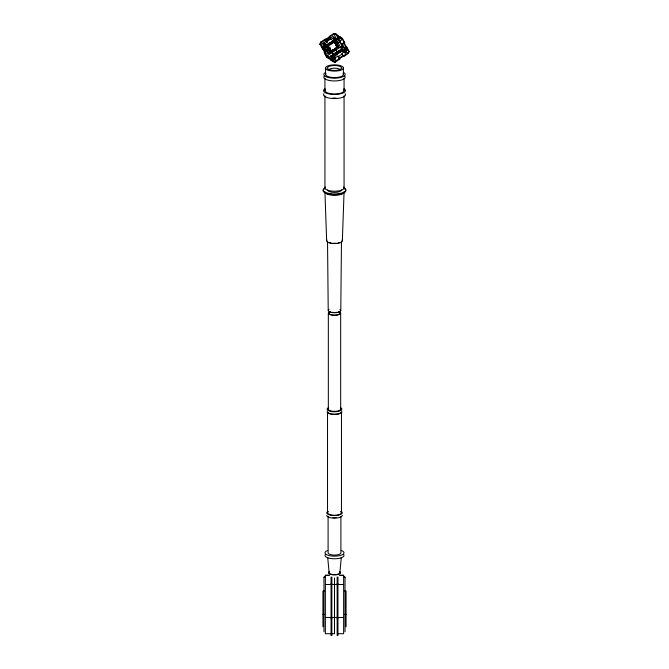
<?xml version="1.0" encoding="UTF-8"?>
<svg xmlns="http://www.w3.org/2000/svg" width="669" height="669" viewBox="0 0 669 669"><rect width="100%" height="100%" fill="white"/><g stroke="black" fill="none" stroke-linecap="round" stroke-linejoin="round"><path stroke-width="1" d="M340.78 310.55L341.466 241.877M342.344 240.84L344.067 191.961A9.567 3.362 0 0 1 334.5 195.323A9.567 3.362 0 0 1 324.933 191.961L326.656 240.84M339.869 572.756L341.29 557.469M321.705 46.872L322.943 49.272L319.974 44.321L320.635 42.172L325.251 39.12L327.233 42.147L323.93 44.321L322.609 43.401L325.912 41.219L327.233 42.147M329.666 43.176L326.698 44.639L326.321 45.852L327.994 48.636M341.508 48.653L342.068 46.813M342.954 50.677L344.936 52.065L346.241 49.782L342.428 46.679L340.111 42.189L336.808 43.477M343.414 50.142L344.736 52.709L346.057 51.839L346.718 49.682L346.057 48.402L344.736 49.272M319.974 44.321L320.635 42.992L325.251 39.939L325.251 39.12M322.282 48.812L324.264 46.604L325.586 47.524L323.93 44.321M324.741 52.45L322.759 48.603L324.064 47.006L324.992 47.65M329.299 42.916L326.321 45.852L327.626 46.755M330.871 55.736L332.192 58.295L330.871 59.165L328.889 58.755L326.572 57.141L324.264 52.659L326.246 50.451L327.567 51.371L328.805 53.779M327.626 48.377L328.738 47.131L329.483 47.65M329.148 47.725L328.63 47.357L327.894 48.26L328.847 49.849M328.738 50.535L329.85 49.297L330.595 49.815L328.738 50.535L330.043 53.06M329.223 50.568L329.315 49.807L330.26 49.882L329.006 47.482M326.706 57.099L327.492 55.661L328.63 57.158L326.706 57.099L328.63 57.158M344.075 44.305L344.736 42.967L342.428 38.476L340.111 36.862L338.129 36.452M339.501 41.796L340.738 40.215M325.368 576.36L323.963 577.163L323.963 631.762M325.368 576.544L323.963 577.33M325.535 40.232L329.499 37.623L330.804 39.003L326.84 41.62L325.912 40.976L325.535 39.563L329.499 36.946M334.5 37.347L331.197 39.53L329.215 37.322L333.839 34.27L335.821 33.86L338.129 35.474L338.79 36.762L337.469 37.631M329.876 37.213L325.535 39.563M325.912 40.976L329.876 38.359M329.876 38.601L333.179 36.427L334.826 39.63L336.147 40.55M324.264 46.353L325.586 45.475M331.523 41.445L332.644 43.151L331.523 41.445L334.132 39.73L335.244 39.956L336.917 42.741L335.989 40.943L336.917 41.587M334.826 39.63L338.129 38.35L338.79 38.81L337.143 35.608L338.79 36.762M327.81 44.405L331.682 41.695L332.418 42.858L330.185 44.33L329.457 43.167L335.244 39.956M332.518 41.294L333.756 40.483M338.163 42.849L337.402 43.351L335.428 39.504L336.181 39.003L338.196 38.927L340.178 42.774M329.457 43.544L331.682 42.072M329.666 43.962L331.899 42.49M328.738 47.131L327.81 45.325L329.666 44.104L330.411 44.622M331.899 42.632L333.756 41.403L334.5 41.921L337.051 46.872M325.126 47.959L326.974 46.738L326.046 44.948L324.064 43.56M338.33 39.245L340.178 38.024L338.481 36.36M334.5 41.921L327.066 46.83L329.006 50.426M327.567 46.863L324.925 48.611L326.572 49.765L327.81 52.165M344.736 42.967L342.428 39.304L340.772 38.141L338.129 39.889L339.785 41.043L341.433 44.246L342.754 45.174M333.756 41.403L334.684 43.209L336.54 42.481M336.582 42.816L335.018 43.134L336.281 44.94M329.223 47.892L330.26 47.206M336.658 42.992L337.694 42.298M326.572 49.765L328.554 48.452M339.785 41.043L342.428 39.304M338.957 47.173L337.661 44.647L336.54 44.882L335.805 45.367L336.733 47.173L334.868 48.402L335.244 49.121M336.139 45.3L337.485 44.831M333.388 50.392L332.644 49.874L330.787 51.103L329.85 49.297M328.228 52.968L330.21 51.664M341.433 44.246L344.075 42.507M328.822 52.843L330.051 52.031M333.689 51.388L332.861 50.167L335.094 48.695L337.803 52.349L341.106 50.167M346.241 47.014L344.008 47.967L342.026 44.129L343.874 42.908L345.84 46.245M335.161 48.862L338.464 46.679L336.365 42.665M331.28 51.739L337.845 47.407L336.54 44.882M334.074 49.941L335.771 48.812M333.062 54.172L337.402 51.822L333.446 54.44L331.598 51.998L335.554 49.381L335.938 50.116M332.192 58.295L330.536 57.141L333.839 54.958L333.179 54.498L328.554 57.551L326.572 57.141L327.233 55.811L340.446 47.089L342.428 46.679L341.767 48.829L337.143 51.881M330.871 56.38L332.853 55.067L334.174 55.995L335.412 58.395M344.075 47.658L346.057 46.353L346.718 46.813L349.026 51.296L348.365 53.453L343.749 56.505L341.767 53.478L345.07 51.296M333.982 54.423L332.635 54.515M337.318 53.545L336.582 52.767L338.815 51.296M340.37 50.2L340.797 49.924M337.101 53.779L339.543 52.458L335.738 54.858M334.868 55.435L334.868 55.895L333.572 54.983L334.316 54.49L335.244 55.142L337.477 54.172L334.868 55.895L333.756 55.661M338.589 51.003L339.334 52.441L341.19 51.22L340.262 50.568L341.006 50.075L342.754 51.321L344.075 50.451L344.736 48.293L340.111 42.189M342.327 50.51L339.701 52.7L342.302 50.526L344.961 51.379M339.124 57.016L337.803 56.096L334.5 58.27L332.853 57.116L330.21 58.864L330.871 60.143L333.179 61.765L335.161 62.175L339.785 59.123L339.785 58.303M329.198 58.337L331.18 59.725L332.819 60.059L333.572 59.558L332.652 57.768L330.67 56.38M342.16 54.005L338.196 56.614L339.124 58.412L343.465 56.062L339.124 58.412M330.871 60.143L332.853 60.553L334.174 59.683L335.821 60.837L339.124 58.655L339.785 59.123M340.295 57.475L342.67 55.912M343.088 56.045L346.391 53.863L344.736 52.709M333.931 34.211L335.629 33.86L335.629 34.311L333.931 33.96M342.294 46.805L340.37 47.165L341.734 48.645M329.165 575.198L325.368 575.198L325.368 633.71L331.055 633.71M339.835 575.198L343.632 575.198L343.632 633.71L337.945 633.71M325.368 575.424L329.165 575.424M339.835 575.424L343.632 575.424M345.037 577.33L343.632 576.544M331.055 583.669L331.849 583.669M337.151 583.669L337.945 583.669M325.368 584.497L331.055 584.497M331.849 584.497L337.151 584.497M337.945 584.497L343.632 584.497M324.381 590.995L322.943 590.995L322.943 626.753M344.619 590.995L346.057 590.995L346.057 626.753M322.943 614.401L324.381 614.401M344.619 614.401L346.057 614.401M325.368 617.462L331.055 617.462M331.849 617.462L337.151 617.462M337.945 617.462L343.632 617.462M331.055 618.273L331.849 618.273M337.151 618.273L337.945 618.273M331.849 633.71L334.5 633.71L334.5 577.999M335.136 33.86L334.182 34.06M340.446 38.066L342.428 38.476M348.507 51.312L348.967 51.463M320.602 42.314L321.053 42.465M324.039 43.845L326.673 44.714M321.053 43.167L320.602 43.017L322.943 47.474M323.16 43.953L326.673 45.107L326.698 44.639M342.327 50.903L344.961 51.772M323.721 44.882L326.355 45.751M347.947 53.16L348.398 53.311L348.482 52.542M320.033 44.154L320.493 44.305M335.378 34.529L333.839 33.45L329.215 36.502L329.215 37.322M338.196 36.636L340.178 38.024M335.428 39.504L337.536 42.456M342.026 44.129L342.954 44.773M346.057 48.402L347.704 49.556L346.057 46.353M346.718 49.682L349.026 51.296L348.365 53.453L346.057 51.839M344.259 48.394L346.241 49.782M334.684 43.209L335.428 43.728M345.697 51.563L341.767 48.829L340.446 47.089L336.181 39.003M331.197 43.276L331.857 43.736M334.868 48.402L335.612 49.063M327.81 45.325L331.523 51.622M332.861 50.167L333.388 50.535M336.582 52.767L337.101 53.127M324.992 45.358L326.974 46.738M322.759 48.603L324.724 51.948M324.264 52.659L326.572 56.321M331.598 58.17L333.572 59.558M330.837 58.68L332.819 60.059M330.871 59.165L328.554 57.551L324.925 51.321M332.853 60.553L335.161 62.175M343.632 576.36L345.037 577.163L345.037 631.762M333.179 54.498L331.197 51.471L327.894 53.654L326.246 50.451M327.266 55.953L328.395 57.45M343.874 42.908L345.856 46.746M340.111 36.862L340.772 38.141M338.129 38.35L335.821 33.86L333.839 33.45L336.147 38.76M337.82 38.668L339.802 42.515M341.876 49.615L342.754 51.321M335.428 42.716L334.132 39.73M335.445 42.858L336.566 45.015M339.334 51.521L339.701 52.241M337.101 53.913L336.356 52.475L337.477 54.172M337.803 56.096L339.124 58.655M329.299 43.376L329.666 44.104M332.644 49.874L333.011 50.593M334.5 53.696L335.244 55.142M330.043 48.444L330.904 50.133M325.251 39.939L325.912 41.219M332.853 55.067L335.821 60.837M328.63 47.357L329.742 49.523M328.203 47.641L329.315 49.807M326.698 45.099L327.994 47.624M329.115 49.79L330.411 52.307M332.853 57.116L334.174 59.683M329.115 50.794L330.043 52.6M324.264 42.916L325.142 44.622M326.572 48.946L327.501 50.735M324.741 47.223L326.974 51.496M330.804 58.989L331.18 59.725M322.609 43.401L324.264 46.604M324.064 47.006L326.046 50.852L325.285 51.354L323.303 47.507M327.71 557.469L329.131 572.756M327.534 241.877L328.22 310.55M344.067 78.223L344.067 90.616M344.067 95.751L344.067 187.855M343.749 55.686L343.749 56.505M343.398 67.962L343.398 74.443M341.474 412.84L341.474 512.805M340.906 516.46L340.906 552.82A6.406 2.258 0 0 1 334.5 555.078A6.406 2.258 0 0 1 328.094 552.82L328.094 516.46M340.672 313.167L340.672 409.185M337.945 577.046L337.945 635.55M337.151 577.046L337.151 635.55M335.069 61.657L335.069 62.108L333.371 61.305M334.818 55.468L334.818 58.905M334.182 37.732L334.182 40.157M333.931 33.509L333.931 34.663M333.864 55.661L333.864 58.713M331.849 577.046L331.849 635.55M331.055 577.046L331.055 635.55M328.328 313.167L328.328 409.185M327.526 412.84L327.526 512.805M325.602 67.962L325.602 74.443M324.933 78.223L324.933 90.616M324.933 95.751L324.933 187.855M320.635 42.172L320.518 43.075M339.434 242.579A6.974 2.459 0 0 1 337.987 242.964M336.306 243.207A6.974 2.459 0 0 1 332.694 243.207M331.013 242.964A6.974 2.459 0 0 1 329.566 242.579M339.685 572.271A5.369 1.89 0 0 1 334.5 574.646A5.369 1.89 0 0 1 329.315 572.271M339.936 309.446A6.28 2.208 0 0 1 334.5 312.766A6.28 2.208 0 0 1 329.064 309.446M341.24 412.439A6.974 2.459 0 0 1 334.5 414.253A6.974 2.459 0 0 1 327.76 412.439M340.538 511.584A6.974 2.459 0 0 1 334.5 515.264A6.974 2.459 0 0 1 328.462 511.584M339.308 311.528A5.544 1.948 0 0 1 338.422 311.93M337.276 312.247A5.544 1.948 0 0 1 331.724 312.247M330.578 311.93A5.544 1.948 0 0 1 329.692 311.528M339.308 312.189A5.544 1.948 0 0 1 334.5 315.116A5.544 1.948 0 0 1 329.692 312.189M339.844 312.08A6.172 2.174 0 0 1 334.5 315.333A6.172 2.174 0 0 1 329.156 312.08M336.156 517.597A6.406 2.258 0 0 1 332.844 517.597M340.462 408.625A6.172 2.174 0 0 1 334.5 411.36A6.172 2.174 0 0 1 328.538 408.625M341.667 411.126A7.418 2.609 0 0 1 334.5 414.412A7.418 2.609 0 0 1 327.333 411.126M340.922 407.881A7.418 2.609 0 0 1 334.5 411.795A7.418 2.609 0 0 1 328.078 407.881M341.249 511.434A7.794 2.743 0 0 1 334.5 515.548A7.794 2.743 0 0 1 327.751 511.434M342.294 515.423A7.794 2.743 0 0 1 334.5 518.166A7.794 2.743 0 0 1 326.706 515.423M343.69 554.568A9.517 3.345 0 0 1 334.5 558.782A9.517 3.345 0 0 1 325.31 554.568M341.232 550.453A9.517 3.345 0 0 1 341.232 555.186A9.517 3.345 0 0 1 327.768 555.186A9.517 3.345 0 0 1 327.768 550.453M339.551 571.569A6.071 2.132 0 0 1 338.506 574.362A6.071 2.132 0 0 1 330.494 574.362A6.071 2.132 0 0 1 329.449 571.569M342.076 240.129A7.844 2.76 0 0 1 334.5 243.6A7.844 2.76 0 0 1 326.924 240.129M343.741 89.746A9.567 3.362 0 0 1 334.5 93.978A9.567 3.362 0 0 1 325.259 89.746M343.741 186.986A9.567 3.362 0 0 1 334.5 191.225A9.567 3.362 0 0 1 325.259 186.986M336.164 98.025A9.567 3.362 0 0 1 332.836 98.025M341.416 189.963A6.916 2.433 0 0 1 334.5 192.396A6.916 2.433 0 0 1 327.584 189.963M339.392 193.684A6.916 2.433 0 0 1 337.962 194.069M331.038 194.069A6.916 2.433 0 0 1 329.608 193.684M343.097 73.632A8.898 3.128 0 0 1 334.5 77.571A8.898 3.128 0 0 1 325.903 73.632M328.814 69.735A5.887 2.074 0 0 1 334.5 68.196A5.887 2.074 0 0 1 340.187 69.735M344.326 188.675A11.34 3.989 0 0 1 334.5 194.662A11.34 3.989 0 0 1 324.674 188.675M344.326 187.964A11.34 3.989 0 0 1 334.5 193.951A11.34 3.989 0 0 1 324.674 187.964M343.749 72.561A10.679 3.755 0 0 1 334.5 78.198A10.679 3.755 0 0 1 325.251 72.561M344.819 76.216A10.679 3.755 0 0 1 334.5 80.941A10.679 3.755 0 0 1 324.181 76.216M343.991 88.684A10.963 3.855 0 0 1 334.5 94.471A10.963 3.855 0 0 1 325.009 88.684M345.087 93.719A10.963 3.855 0 0 1 334.5 98.569A10.963 3.855 0 0 1 323.913 93.719M341.968 47.123L341.65 48.16L341.014 47.315L341.968 47.123M327.35 56.338L327.032 56.982L327.986 57.183L327.35 56.338M328.211 70.178A8.898 3.128 0 0 0 343.097 68.773A8.898 3.128 0 0 0 332.2 64.943A8.898 3.128 0 0 0 328.211 70.178M329.483 69.727A7.091 2.492 0 0 0 341.349 68.606A7.091 2.492 0 0 0 332.669 65.554A7.091 2.492 0 0 0 329.483 69.727"/></g></svg>
